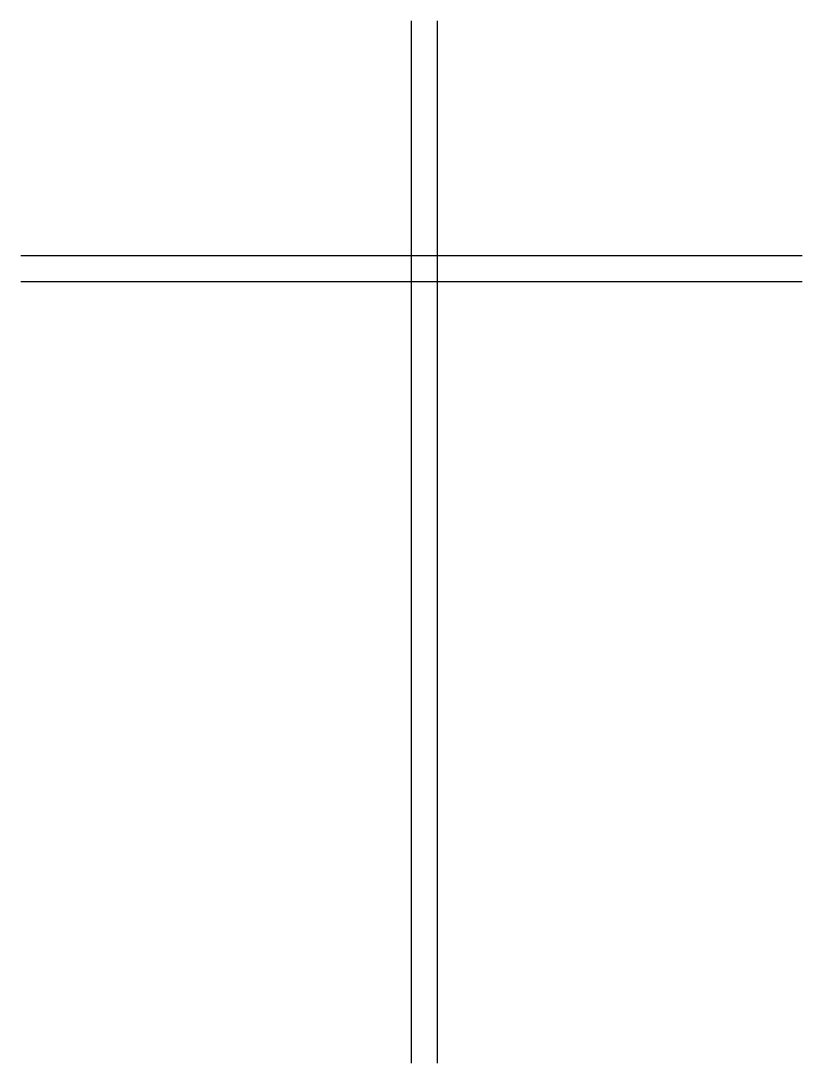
# Model space of a CAD drawing. Header units: millimetres. Extents: x 2000 to 8000, y 0 to 8000.
import ezdxf

# ---------------------------------------------------------------- set-up
doc = ezdxf.new("R2010")
doc.units = ezdxf.units.MM

msp = doc.modelspace()

# ---------------------------------------------------------------- linework, layer by layer
at = {"layer": 'WALLS'}
for p, q in [((5000, 0), (5000, 8000)), ((5200, 0), (5200, 8000)), ((2000, 6200), (8000, 6200)), ((2000, 6000), (8000, 6000))]:
    msp.add_line(p, q, dxfattribs=at)

doc.saveas('drawing.dxf')
